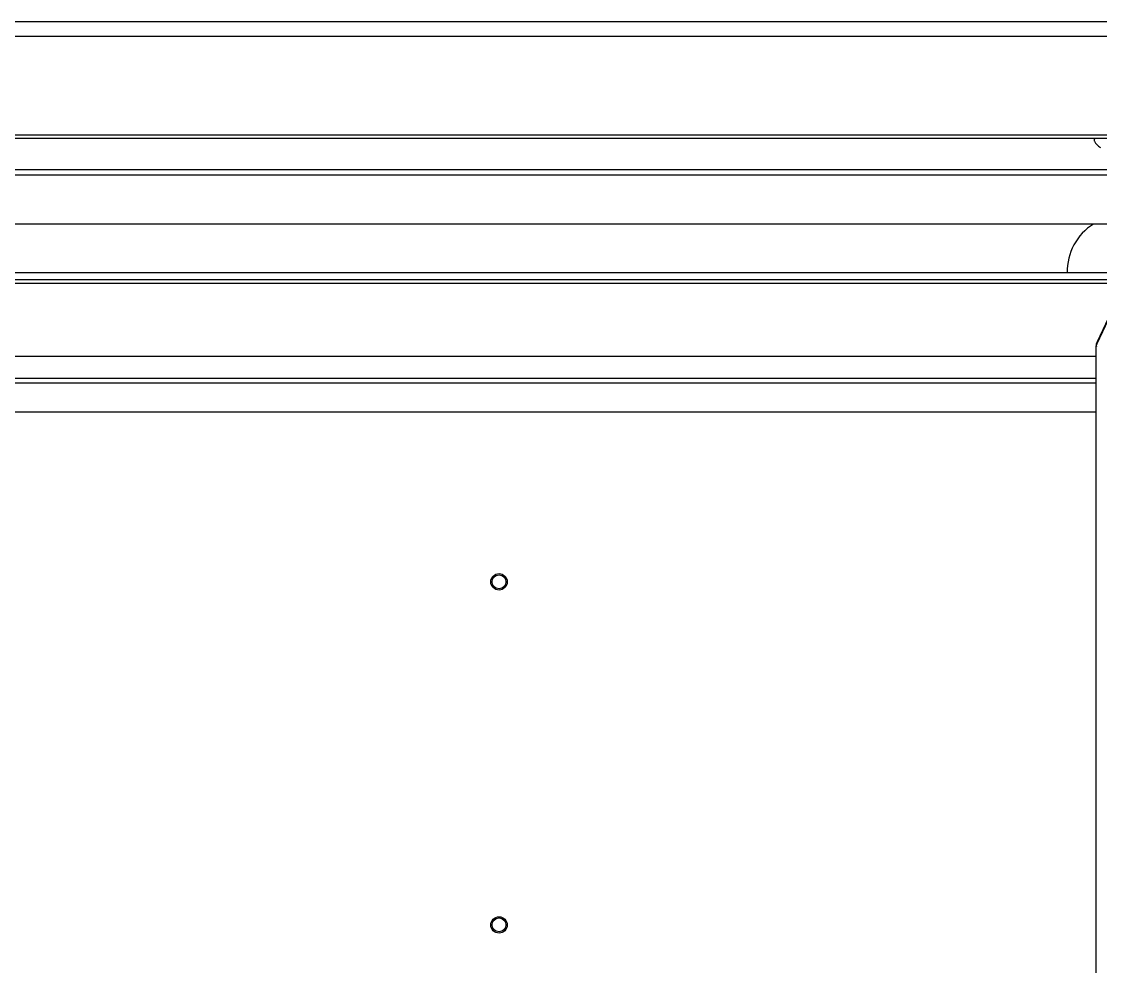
# Model space of a CAD drawing. Header units: millimetres. Extents: x 900 to 7803, y 2935 to 8583.
# Drawn here: x 5075.8 to 5371.2, y 8303.6 to 8562.5 of the extents above; entities that cross this region are included whole.
import ezdxf

# ---------------------------------------------------------------- set-up
doc = ezdxf.new("R2010")
doc.units = ezdxf.units.MM
doc.header["$LTSCALE"] = 676.148
doc.layers.get('0').update_dxf_attribs({"linetype": 'CONTINUOUS'})
doc.layers.add('ASSI', color=7, linetype='CONTINUOUS')
doc.layers.add('GEOM', color=7, linetype='CONTINUOUS')

msp = doc.modelspace()

# ---------------------------------------------------------------- linework, layer by layer
at = {"color": 7, "linetype": 'Continuous'}
for p, q in [((5371.22, 8528), (5371.22, 8528.03)), ((5383.52, 8502.8), (5370.3, 8474.7)), ((5379.23, 8493.67), (4703.81, 8493.67)), ((5370.02, 8463.37), (4713.02, 8463.37))]:
    msp.add_line(p, q, dxfattribs=at)
at = {"linetype": 'Continuous'}
for p, q in [((5370.3, 8474.3), (5383.52, 8502.4)), ((5370.02, 7917.22), (5370.02, 8473.04))]:
    msp.add_line(p, q, dxfattribs=at)
at = {"color": 7, "linetype": 'Continuous'}
for centre, radius, start, end in [((5373.72, 8532.09), 4.8, 210.3012, 238.6273), ((5377.52, 8493.97), 15.41, 122.1942, 181.1201)]:
    msp.add_arc(centre, radius, start, end, dxfattribs=at)
msp.add_open_spline([(5370.3, 8474.7), (5370.13, 8474.33), (5369.96, 8473.86), (5370.13, 8473.49)], degree=3, dxfattribs=at)
at = {"linetype": 'Continuous'}
msp.add_open_spline([(5370.02, 8473.04), (5370.02, 8473.33), (5370.02, 8473.64), (5370.14, 8473.9)], degree=3, dxfattribs=at)
msp.add_open_spline([(5370.14, 8473.9), (5370.17, 8473.95), (5370.24, 8474.07), (5370.33, 8474.16), (5370.38, 8474.21)], degree=3, knots=[0, 0, 0, 0, 0.485152, 1, 1, 1, 1], dxfattribs=at)
at = {"layer": 'ASSI', "color": 7, "linetype": 'Continuous'}
msp.add_line((5369.52, 8530.07), (5369.52, 8529.87), dxfattribs=at)
at = {"layer": 'ASSI', "linetype": 'Continuous'}
for centre, radius in [((5206.52, 8408.97), 2.25), ((5206.52, 8408.97), 1.9), ((5206.52, 8314.97), 2.25), ((5206.52, 8314.97), 1.9)]:
    msp.add_circle(centre, radius, dxfattribs=at)
at = {"layer": 'ASSI', "color": 7, "linetype": 'Continuous'}
for centre, radius, start, end in [((5369.92, 8530.07), 0.4, 90, 180), ((5369.92, 8529.87), 0.4, 180, 210.3012), ((5373.72, 8532.09), 4.8, 210.3012, 238.6273)]:
    msp.add_arc(centre, radius, start, end, dxfattribs=at)
at = {"layer": 'GEOM', "color": 7, "linetype": 'Continuous'}
for p, q in [((4660.02, 8562.47), (5417.02, 8562.47)), ((4660.02, 8558.47), (5417.02, 8558.47)), ((5414.52, 8530.47), (4662.52, 8530.47)), ((4662.27, 8520.47), (5414.77, 8520.47)), ((5384.52, 8506.97), (4698.52, 8506.97)), ((5370.02, 8470.67), (4713.02, 8470.67)), ((5370.02, 8464.67), (4713.02, 8464.67))]:
    msp.add_line(p, q, dxfattribs=at)
at = {"layer": 'GEOM', "linetype": 'Continuous'}
for p, q in [((4662.52, 8531.47), (5414.52, 8531.47)), ((4662.27, 8521.97), (5414.77, 8521.97)), ((5378.29, 8491.67), (4704.75, 8491.67)), ((5377.82, 8490.67), (4705.22, 8490.67)), ((5370.02, 8455.47), (5056.52, 8455.47))]:
    msp.add_line(p, q, dxfattribs=at)

doc.saveas('drawing.dxf')
